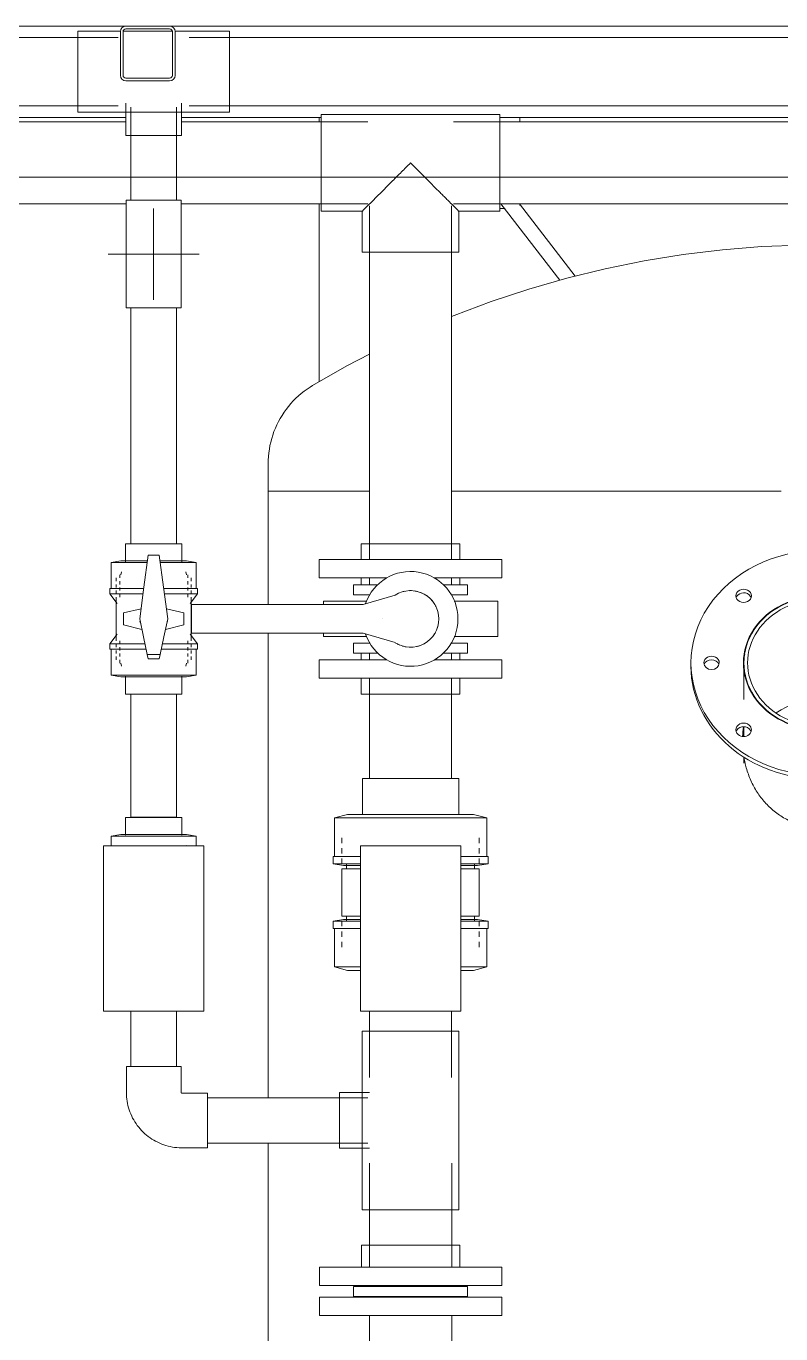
# Model space of a CAD drawing. Header units: millimetres. Extents: x -3824 to 3958, y -576 to 3647.
# Drawn here: x 912 to 1739, y 1516 to 2950 of the extents above; entities that cross this region are included whole.
import ezdxf

# ---------------------------------------------------------------- set-up
doc = ezdxf.new("R2010")
doc.units = ezdxf.units.MM
for name, color, linetype, lineweight in [('A-_ANOTSYBL_E', 7, 'Continuous', 9), ('A_--------_E-', 8, 'Continuous', 9), ('M-_EQPT----_E', 7, 'Continuous', 9), ('M-_WATR----_E', 5, 'Continuous', 9), ('S-_STRL----_A', 7, 'Continuous', 9)]:
    doc.layers.add(name, color=color, linetype=linetype, lineweight=lineweight)

# ---------------------------------------------------------------- blocks, each defined once
blk = doc.blocks.new('PNS-0100 MAIN FRAME - ASY PNS-0100 MAIN FRAME_iam-651195-Разрез 2')
at = {"layer": 'A_--------_E-'}
for p, q in [((1021.2, 2950), (-406.5, 2950)), ((2396.5, 2950), (1069.2, 2950)), ((768, 2850), (1021.2, 2850)), ((1082.2, 2850), (1235.3, 2850)), ((1233.2, 2850), (1233.2, 2845)), ((1233.2, 2850), (1235.2, 2850)), ((1431.3, 2850), (2207, 2850)), ((1453.2, 2850), (1453.2, 2845)), ((1233.2, 2755), (1233.2, 2560.1)), ((1432.3, 2755), (1497, 2671.5)), ((1513.7, 2676), (1452.6, 2755)), ((1453.2, 2755), (1453.2, 2753.3)), ((1436.9, 2750), (1431.3, 2750))]:
    blk.add_line(p, q, dxfattribs=at)
at = {"layer": 'S-_STRL----_A'}
for p, q in [((1015.2, 2896), (1015.2, 2944)), ((1018.2, 2896), (1018.2, 2944)), ((1021.2, 2950), (1069.2, 2950)), ((1021.2, 2947), (1069.2, 2947)), ((1072.2, 2896), (1072.2, 2944)), ((1075.2, 2944), (1075.2, 2896)), ((1021.2, 2893), (1069.2, 2893)), ((1021.2, 2890), (1069.2, 2890))]:
    blk.add_line(p, q, dxfattribs=at)
for centre, radius, start, end in [((1021.2, 2944), 6, 90, 180), ((1021.2, 2944), 3, 90, 180), ((1069.2, 2944), 6, 0, 90), ((1069.2, 2944), 3, 0, 90), ((1021.2, 2896), 6, 180, 270), ((1021.2, 2896), 3, 180, 270), ((1069.2, 2896), 3, 270, 0), ((1069.2, 2896), 6, 270, 0)]:
    blk.add_arc(centre, radius, start, end, dxfattribs=at)
blk = doc.blocks.new('PNS-0100 MAIN FRAME - Standard-550811-Разрез 2')
blk.add_blockref('PNS-0100 MAIN FRAME - ASY PNS-0100 MAIN FRAME_iam-651195-Разрез 2', (0, 0))
blk = doc.blocks.new('PNS-Filter column D1200 _180 Left feed 90-50_ - ASY PNS-Filter column D1200_iam-V1-Разрез 2')
at = {"layer": 'A_--------_E-'}
for p, q in [((1177.2, 2470.1), (1177.2, 2440.1)), ((1177.2, 2440.1), (1177.2, 2315.7)), ((1177.2, 2315.7), (1177.2, 2440.1)), ((1178.8, 2440.1), (1177.2, 2440.1)), ((1178.8, 2440.1), (1177.2, 2440.1)), ((1183.4, 2440.1), (1178.8, 2440.1)), ((1183.4, 2440.1), (1178.8, 2440.1)), ((1191.1, 2440.1), (1183.4, 2440.1)), ((1191.1, 2440.1), (1183.4, 2440.1)), ((1201.7, 2440.1), (1191.1, 2440.1)), ((1201.7, 2440.1), (1191.1, 2440.1)), ((1215.4, 2440.1), (1201.8, 2440.1)), ((1215.4, 2440.1), (1201.8, 2440.1)), ((1231.9, 2440.1), (1215.4, 2440.1)), ((1231.9, 2440.1), (1215.4, 2440.1)), ((1251.3, 2440.1), (1232, 2440.1)), ((1251.3, 2440.1), (1232, 2440.1)), ((1273.4, 2440.1), (1251.3, 2440.1)), ((1273.4, 2440.1), (1251.3, 2440.1)), ((1288, 2440.1), (1273.4, 2440.1)), ((1288, 2440.1), (1273.4, 2440.1)), ((1386.3, 2440.1), (1378.1, 2440.1)), ((1386.3, 2440.1), (1378.1, 2440.1)), ((1419.9, 2440.1), (1386.4, 2440.1)), ((1419.9, 2440.1), (1386.4, 2440.1)), ((1455.4, 2440.1), (1420, 2440.1)), ((1455.4, 2440.1), (1420, 2440.1)), ((1492.6, 2440.1), (1455.6, 2440.1)), ((1492.6, 2440.1), (1455.6, 2440.1)), ((1531.3, 2440.1), (1492.8, 2440.1)), ((1531.3, 2440.1), (1492.8, 2440.1)), ((1571.2, 2440.1), (1531.5, 2440.1)), ((1571.2, 2440.1), (1531.5, 2440.1)), ((1612.3, 2440.1), (1571.4, 2440.1)), ((1612.3, 2440.1), (1571.4, 2440.1)), ((1654.2, 2440.1), (1612.5, 2440.1)), ((1654.2, 2440.1), (1612.5, 2440.1)), ((1696.7, 2440.1), (1654.4, 2440.1)), ((1696.7, 2440.1), (1654.4, 2440.1)), ((1739.7, 2440.1), (1697, 2440.1)), ((1739.7, 2440.1), (1697, 2440.1)), ((1177.2, 2284.3), (1177.2, 1775)), ((1177.2, 1775), (1177.2, 2284.3)), ((1640.7, 2251.8), (1640.7, 2247.8)), ((1698.7, 2251.8), (1698.7, 2211.7)), ((1698.7, 2181.5), (1698.7, 2171.2)), ((1698.7, 2148.9), (1698.7, 2141.8)), ((1177.2, 1725), (1177.2, 670.1)), ((1177.2, 670.1), (1177.2, 1725)), ((1233.4, 1556.1), (1233.4, 1536.1)), ((1233.4, 1556.1), (1251.5, 1556.1)), ((1251.5, 1556.1), (1433.4, 1556.1)), ((1433.4, 1536.1), (1433.4, 1556.1)), ((1233.4, 1536.1), (1251.5, 1536.1)), ((1251.5, 1536.1), (1433.4, 1536.1)), ((1288.4, 1536.1), (1288.4, 1456.1)), ((1378.4, 1456.1), (1378.4, 1536.1))]:
    blk.add_line(p, q, dxfattribs=at)
at = {"layer": 'A_--------_E-', "flags": 128}
for points in [[(1378.3, 2631.6), (1381.1, 2632.8), (1421.7, 2648.1), (1462.9, 2661.7), (1504.6, 2673.7), (1546.7, 2684), (1589.2, 2692.6), (1632, 2699.5), (1675.1, 2704.7), (1718.3, 2708.2), (1761.7, 2709.9), (1766.5, 2710)], [(1225.8, 2555.9), (1263.5, 2577.5), (1288.3, 2590.4)], [(1177.2, 2470.1), (1177.3, 2474.1), (1177.5, 2478.1), (1177.9, 2482.1), (1178.5, 2486.1), (1179.2, 2490), (1180.1, 2493.9), (1181.1, 2497.8), (1182.3, 2501.6), (1183.6, 2505.4), (1185.1, 2509.1), (1186.7, 2512.7), (1188.5, 2516.3), (1190.4, 2519.8), (1192.5, 2523.2), (1194.7, 2526.6), (1197, 2529.8), (1199.5, 2533), (1202, 2536.1), (1204.7, 2539), (1207.5, 2541.9), (1210.5, 2544.6), (1213.5, 2547.2), (1216.6, 2549.7), (1219.9, 2552), (1223.2, 2554.3), (1225.8, 2555.9)]]:
    blk.add_lwpolyline(points, dxfattribs=at)
at = {"layer": 'A_--------_E-'}
for centre, major_axis, start_param, end_param in [((1783.2, 2251.8), (142.5, 0), 1.570796, 4.712389), ((1698.4, 2325.3), (8.5, 0), 2.356194, 5.497787), ((1698.4, 2321.3), (8.5, 0), 2.356194, 2.864755), ((1698.4, 2325.3), (8.5, 0), 5.497787, 8.63938), ((1698.4, 2321.3), (8.5, 0), 0.276838, 2.356194), ((1783.2, 2251.8), (-84.5, 0), 4.712389, 7.853982), ((1783.2, 2251.8), (85, 0), 1.570796, 4.712389), ((1783.2, 2251.8), (-80.5, 0), 4.712389, 7.853982), ((1663.2, 2251.8), (8.5, 0), 0, 3.141593), ((1663.2, 2251.8), (8.5, 0), 3.141593, 6.283185), ((1663.2, 2247.8), (8.5, 0), 0.284518, 2.857075), ((1783.2, 2247.8), (85, 0), 2.960578, 3.114285), ((1783.2, 2247.8), (142.5, 0), 3.141593, 4.712389), ((1783.2, 2141.8), (-80.5, 0), 4.712389, 5.368608), ((1698.4, 2178.4), (8.5, 0), 0.785398, 3.926991), ((1698.4, 2174.4), (8.5, 0), 0.785398, 2.864755), ((1698.4, 2178.4), (8.5, 0), 3.926991, 7.068583), ((1698.4, 2174.4), (8.5, 0), 0.276838, 0.785398)]:
    blk.add_ellipse(centre, major_axis=major_axis, ratio=0.866025, start_param=start_param, end_param=end_param, dxfattribs=at)
for points in [[(1697.3, 2171.2), (1697.4, 2174.6), (1697.7, 2177.9), (1698.1, 2181.3)], [(1755.3, 2075.8), (1750.8, 2077.5), (1742.1, 2081.6), (1734.1, 2087.3), (1730.5, 2090.3)]]:
    blk.add_open_spline(points, degree=3, dxfattribs=at)
for points, knots in [([(1698.6, 2180.7), (1698.4, 2179.8), (1698, 2176.6), (1697.6, 2173.4), (1697.5, 2171.2)], [-0.05993174, -0.05993174, -0.05993174, -0.05993174, -0.05, -0.02770991, -0.02770991, -0.02770991, -0.02770991]), ([(1730.5, 2090.3), (1726.9, 2093.4), (1720.3, 2100), (1712, 2111.3), (1705.3, 2124.3), (1700.9, 2137.1), (1699.2, 2145.3), (1698.6, 2148.8)], [-0.3, -0.3, -0.3, -0.3, -0.25, -0.2, -0.15, -0.1, -0.0626243, -0.0626243, -0.0626243, -0.0626243])]:
    blk.add_open_spline(points, degree=3, knots=knots, dxfattribs=at)
blk = doc.blocks.new('PNS-Filter column D1200 _180 Left feed 90-50_ - Standard-V2-Разрез 2')
at = {"layer": 'M-_EQPT----_E'}
for p, q in [((1288.4, 1557.1), (1288.4, 1556.1)), ((1378.4, 1556.1), (1378.4, 1557.1))]:
    blk.add_line(p, q, dxfattribs=at)
blk.add_blockref('PNS-Filter column D1200 _180 Left feed 90-50_ - ASY PNS-Filter column D1200_iam-V1-Разрез 2', (0, 0))
blk = doc.blocks.new('COMER_industrial series - BVI10-EL090-V40-Разрез 2')
at = {"layer": 'M-_WATR----_E', "color": 140, "lineweight": 20}
for p, q in [((-1719.4, 2125), (-1719.4, 2085.6)), ((-1719.4, 2125), (-1613.8, 2125)), ((-1613.8, 2085.6), (-1613.8, 2125)), ((-1735.6, 2085.6), (-1750.1, 2081.7)), ((-1750.1, 2081.7), (-1750.1, 2039.5)), ((-1583.1, 2081.7), (-1750.1, 2081.7)), ((-1597.6, 2085.6), (-1735.6, 2085.6)), ((-1583.1, 2081.7), (-1597.6, 2085.6)), ((-1583.1, 2039.5), (-1583.1, 2081.7)), ((-1741.9, 2059.8), (-1741.9, 2054.2)), ((-1721.6, 2051), (-1721.6, 1870)), ((-1611.6, 2051), (-1721.6, 2051)), ((-1611.6, 1870), (-1611.6, 2051)), ((-1591.4, 2054.2), (-1591.4, 2059.8)), ((-1751.6, 2039.5), (-1751.6, 2031.5)), ((-1721.6, 2039.5), (-1751.6, 2039.5)), ((-1741.9, 2048.5), (-1741.9, 2042.8)), ((-1741.9, 2037.1), (-1741.9, 2031.5)), ((-1581.6, 2039.5), (-1611.6, 2039.5)), ((-1591.4, 2042.8), (-1591.4, 2048.5)), ((-1591.4, 2031.5), (-1591.4, 2037.1)), ((-1581.6, 2031.5), (-1581.6, 2039.5)), ((-1751.6, 2031.5), (-1740.1, 2029.5)), ((-1721.6, 2031.5), (-1751.6, 2031.5)), ((-1741.9, 2025.8), (-1741.9, 1974.2)), ((-1741.9, 2025.8), (-1721.8, 2025.8)), ((-1740.1, 2029.5), (-1721.8, 2029.5)), ((-1736.7, 2030.9), (-1736.7, 2025.8)), ((-1581.6, 2031.5), (-1611.6, 2031.5)), ((-1611.4, 2029.5), (-1593.1, 2029.5)), ((-1611.4, 2025.8), (-1591.4, 2025.8)), ((-1596.5, 2025.8), (-1596.5, 2030.9)), ((-1593.1, 2029.5), (-1581.6, 2031.5)), ((-1591.4, 1974.2), (-1591.4, 2025.8)), ((-1740.1, 1970.5), (-1751.6, 1968.5)), ((-1751.6, 1968.5), (-1751.6, 1960.5)), ((-1751.6, 1968.5), (-1721.6, 1968.5)), ((-1721.8, 1974.2), (-1741.9, 1974.2)), ((-1741.9, 1968.5), (-1741.9, 1962.9)), ((-1721.8, 1970.5), (-1740.1, 1970.5)), ((-1736.7, 1974.2), (-1736.7, 1969.1)), ((-1611.6, 1968.5), (-1581.6, 1968.5)), ((-1591.4, 1974.2), (-1611.4, 1974.2)), ((-1593.1, 1970.5), (-1611.4, 1970.5)), ((-1596.5, 1969.1), (-1596.5, 1974.2)), ((-1581.6, 1968.5), (-1593.1, 1970.5)), ((-1591.4, 1962.9), (-1591.4, 1968.5)), ((-1581.6, 1960.5), (-1581.6, 1968.5)), ((-1751.6, 1960.5), (-1721.6, 1960.5)), ((-1750.1, 1960.5), (-1750.1, 1918.3)), ((-1741.9, 1957.2), (-1741.9, 1951.5)), ((-1611.6, 1960.5), (-1581.6, 1960.5)), ((-1591.4, 1951.5), (-1591.4, 1957.2)), ((-1583.1, 1918.3), (-1583.1, 1960.5)), ((-1741.9, 1945.8), (-1741.9, 1940.2)), ((-1591.4, 1940.2), (-1591.4, 1945.8)), ((-1750.1, 1918.3), (-1735.6, 1914.4)), ((-1750.1, 1918.3), (-1721.7, 1918.3)), ((-1735.6, 1914.4), (-1721.8, 1914.4)), ((-1611.5, 1918.3), (-1583.1, 1918.3)), ((-1611.4, 1914.4), (-1597.6, 1914.4)), ((-1597.6, 1914.4), (-1583.1, 1918.3)), ((-1721.6, 1870), (-1611.6, 1870))]:
    blk.add_line(p, q, dxfattribs=at)
blk = doc.blocks.new('Тройник клеевой - d 20-315 мм-V71-Разрез 2')
at = {"layer": 'M-_WATR----_E', "color": 136, "lineweight": 20}
for p, q in [((1012.7, 2944.5), (968.7, 2944.5)), ((968.7, 2944.5), (968.7, 2855.5)), ((1015.2, 2944.5), (1012.7, 2944.5)), ((1051.7, 2944.5), (1018.2, 2944.5)), ((1072.1, 2944.5), (1051.7, 2944.5)), ((1090.7, 2944.5), (1075.1, 2944.5)), ((1134.7, 2944.5), (1090.7, 2944.5)), ((1134.7, 2855.5), (1134.7, 2944.5)), ((968.7, 2855.5), (1012.7, 2855.5)), ((1012.7, 2855.5), (1051.7, 2855.5)), ((1021.2, 2865.7), (1021.2, 2861)), ((1021.2, 2861), (1021.2, 2830)), ((1051.7, 2855.5), (1090.7, 2855.5)), ((1082.2, 2861), (1082.2, 2865.7)), ((1082.2, 2830), (1082.2, 2861)), ((1090.7, 2855.5), (1134.7, 2855.5)), ((1021.2, 2830), (1082.2, 2830))]:
    blk.add_line(p, q, dxfattribs=at)
blk = doc.blocks.new('COMER_EL50_U-PVC отвод 90 - DN16-DN315 _Grey_-V65-Разрез 2')
at = {"layer": 'M-_WATR----_E', "color": 136, "lineweight": 20}
for p, q in [((-478.3, 2759), (-478.3, 2730.8)), ((-448.3, 2759), (-478.3, 2759)), ((-418.3, 2759), (-448.3, 2759)), ((-418.3, 2730.8), (-418.3, 2759))]:
    blk.add_line(p, q, dxfattribs=at)
at = {"layer": 'M-_WATR----_E', "color": 136, "lineweight": 20, "flags": 128}
for points in [[(-478.3, 2730.8), (-478.3, 2729.6), (-478.3, 2728.3), (-478.3, 2727.1), (-478.3, 2725.9), (-478.3, 2724.7), (-478.3, 2723.5), (-478.3, 2722.3), (-478.3, 2721.1), (-478.3, 2719.9), (-478.3, 2718.8), (-478.3, 2717.7), (-478.3, 2716.6), (-478.3, 2715.5), (-478.3, 2714.4), (-478.3, 2713.4), (-478.3, 2712.4), (-478.3, 2711.4), (-478.3, 2710.5), (-478.3, 2709.6), (-478.3, 2708.7), (-478.3, 2707.9), (-478.3, 2707.1), (-478.3, 2706.3), (-478.3, 2705.6), (-478.3, 2704.9), (-478.3, 2704.2), (-478.3, 2703.6), (-478.3, 2703.1), (-478.3, 2702.6), (-478.3, 2702.1), (-478.3, 2701.7), (-478.3, 2701.3), (-478.3, 2701), (-478.3, 2700.7), (-478.3, 2700.4), (-478.3, 2700.3), (-478.3, 2700.1), (-478.3, 2700), (-478.3, 2700), (-478.3, 2700)], [(-418.3, 2700), (-418.3, 2700), (-418.3, 2700.1), (-418.3, 2700.2), (-418.3, 2700.4), (-418.3, 2700.6), (-418.3, 2700.9), (-418.3, 2701.2), (-418.3, 2701.6), (-418.3, 2702), (-418.3, 2702.4), (-418.3, 2702.9), (-418.3, 2703.5), (-418.3, 2704.1), (-418.3, 2704.7), (-418.3, 2705.4), (-418.3, 2706.1), (-418.3, 2706.9), (-418.3, 2707.6), (-418.3, 2708.5), (-418.3, 2709.3), (-418.3, 2710.2), (-418.3, 2711.2), (-418.3, 2712.1), (-418.3, 2713.1), (-418.3, 2714.2), (-418.3, 2715.2), (-418.3, 2716.3), (-418.3, 2717.4), (-418.3, 2718.5), (-418.3, 2719.6), (-418.3, 2720.8), (-418.3, 2722), (-418.3, 2723.2), (-418.3, 2724.4), (-418.3, 2725.6), (-418.3, 2726.8), (-418.3, 2728), (-418.3, 2729.2), (-418.3, 2730.5), (-418.3, 2730.8)]]:
    blk.add_lwpolyline(points, dxfattribs=at)
blk = doc.blocks.new('COMER_EL50_U-PVC отвод 90 - DN16-DN315 _Grey_-V66-Разрез 2')
at = {"layer": 'M-_WATR----_E', "color": 136, "lineweight": 20}
for p, q in [((-478.3, 2669.2), (-478.3, 2641)), ((-418.3, 2641), (-418.3, 2669.2)), ((-478.3, 2641), (-448.3, 2641)), ((-448.3, 2641), (-418.3, 2641))]:
    blk.add_line(p, q, dxfattribs=at)
at = {"layer": 'M-_WATR----_E', "color": 136, "lineweight": 20, "flags": 128}
for points in [[(-478.3, 2669.2), (-478.3, 2670.4), (-478.3, 2671.7), (-478.3, 2672.9), (-478.3, 2674.1), (-478.3, 2675.3), (-478.3, 2676.5), (-478.3, 2677.7), (-478.3, 2678.9), (-478.3, 2680.1), (-478.3, 2681.2), (-478.3, 2682.3), (-478.3, 2683.4), (-478.3, 2684.5), (-478.3, 2685.6), (-478.3, 2686.6), (-478.3, 2687.6), (-478.3, 2688.6), (-478.3, 2689.5), (-478.3, 2690.4), (-478.3, 2691.3), (-478.3, 2692.1), (-478.3, 2692.9), (-478.3, 2693.7), (-478.3, 2694.4), (-478.3, 2695.1), (-478.3, 2695.8), (-478.3, 2696.4), (-478.3, 2696.9), (-478.3, 2697.4), (-478.3, 2697.9), (-478.3, 2698.3), (-478.3, 2698.7), (-478.3, 2699), (-478.3, 2699.3), (-478.3, 2699.6), (-478.3, 2699.7), (-478.3, 2699.9), (-478.3, 2700)], [(-418.3, 2699.9), (-418.3, 2699.8), (-418.3, 2699.6), (-418.3, 2699.4), (-418.3, 2699.1), (-418.3, 2698.8), (-418.3, 2698.4), (-418.3, 2698), (-418.3, 2697.6), (-418.3, 2697.1), (-418.3, 2696.5), (-418.3, 2695.9), (-418.3, 2695.3), (-418.3, 2694.6), (-418.3, 2693.9), (-418.3, 2693.1), (-418.3, 2692.4), (-418.3, 2691.5), (-418.3, 2690.7), (-418.3, 2689.8), (-418.3, 2688.8), (-418.3, 2687.9), (-418.3, 2686.9), (-418.3, 2685.8), (-418.3, 2684.8), (-418.3, 2683.7), (-418.3, 2682.6), (-418.3, 2681.5), (-418.3, 2680.4), (-418.3, 2679.2), (-418.3, 2678), (-418.3, 2676.8), (-418.3, 2675.6), (-418.3, 2674.4), (-418.3, 2673.2), (-418.3, 2672), (-418.3, 2670.8), (-418.3, 2669.5), (-418.3, 2669.2)]]:
    blk.add_lwpolyline(points, dxfattribs=at)
blk = doc.blocks.new('COMER_industrial series - BVI10050-V67-Разрез 2')
at = {"layer": 'M-_WATR----_E', "color": 136, "lineweight": 20}
for p, q in [((-1979, 2382.4), (-1979, 2362.7)), ((-1979, 2382.4), (-1917.4, 2382.4)), ((-1917.4, 2362.7), (-1917.4, 2382.4)), ((-1984.2, 2363.6), (-1994.9, 2361.8)), ((-1994.9, 2361.8), (-1994.9, 2333.3)), ((-1901.6, 2361.8), (-1994.9, 2361.8)), ((-1912.2, 2363.6), (-1984.2, 2363.6)), ((-1901.6, 2361.8), (-1912.2, 2363.6)), ((-1901.6, 2333.3), (-1901.6, 2361.8)), ((-1989.2, 2344.9), (-1989.2, 2341.4)), ((-1989.2, 2337.9), (-1989.2, 2334.5)), ((-1985.5, 2348.4), (-1985.5, 2344.9)), ((-1985.5, 2341.4), (-1985.5, 2337.9)), ((-1983.5, 2351.7), (-1984.2, 2348.4)), ((-1955.3, 2339), (-1954.2, 2343.8)), ((-1955.3, 2339), (-1941.2, 2339)), ((-1942.2, 2343.8), (-1954.2, 2343.8)), ((-1942.2, 2343.8), (-1941.2, 2339)), ((-1912.2, 2348.4), (-1913, 2351.7)), ((-1911, 2344.9), (-1911, 2348.4)), ((-1911, 2337.9), (-1911, 2341.4)), ((-1907.2, 2341.4), (-1907.2, 2344.9)), ((-1907.2, 2334.5), (-1907.2, 2337.9)), ((-1996.2, 2333.3), (-1996.2, 2327.5)), ((-1956.5, 2333.3), (-1996.2, 2333.3)), ((-1996.2, 2327.5), (-1988.2, 2316.8)), ((-1957.7, 2327.5), (-1996.2, 2327.5)), ((-1989.2, 2331), (-1989.2, 2327.5)), ((-1989.2, 2324), (-1989.2, 2276)), ((-1985.5, 2334.5), (-1985.5, 2331)), ((-1985.5, 2327.5), (-1985.5, 2324)), ((-1900.2, 2333.3), (-1940, 2333.3)), ((-1900.2, 2327.5), (-1938.7, 2327.5)), ((-1911, 2331), (-1911, 2334.5)), ((-1911, 2324), (-1911, 2327.5)), ((-1908.2, 2316.8), (-1900.2, 2327.5)), ((-1907.2, 2327.5), (-1907.2, 2331)), ((-1907.2, 2276), (-1907.2, 2324)), ((-1900.2, 2327.5), (-1900.2, 2333.3)), ((-1961.1, 2311.5), (-1981.2, 2306.6)), ((-1915.2, 2306.6), (-1935.3, 2311.5)), ((-1981.2, 2306.6), (-1981.2, 2293.4)), ((-1915.2, 2293.4), (-1915.2, 2306.6)), ((-1988.2, 2283.2), (-1996.2, 2272.5)), ((-1981.2, 2293.4), (-1962.1, 2288.8)), ((-1934.4, 2288.8), (-1915.2, 2293.4)), ((-1900.2, 2272.5), (-1908.2, 2283.2)), ((-1996.2, 2272.5), (-1996.2, 2266.7)), ((-1996.2, 2272.5), (-1959.9, 2272.5)), ((-1996.2, 2266.7), (-1959.1, 2266.7)), ((-1994.9, 2266.7), (-1994.9, 2238.2)), ((-1989.2, 2272.5), (-1989.2, 2269)), ((-1985.5, 2276), (-1985.5, 2272.5)), ((-1985.5, 2269), (-1985.5, 2265.5)), ((-1937.3, 2266.7), (-1900.2, 2266.7)), ((-1936.5, 2272.5), (-1900.2, 2272.5)), ((-1911, 2272.5), (-1911, 2276)), ((-1911, 2265.5), (-1911, 2269)), ((-1907.2, 2269), (-1907.2, 2272.5)), ((-1901.6, 2238.2), (-1901.6, 2266.7)), ((-1900.2, 2266.7), (-1900.2, 2272.5)), ((-1989.2, 2265.5), (-1989.2, 2262.1)), ((-1989.2, 2258.6), (-1989.2, 2255.1)), ((-1985.5, 2262.1), (-1985.5, 2258.6)), ((-1985.5, 2255.1), (-1985.5, 2251.6)), ((-1984.2, 2251.6), (-1983.5, 2248.3)), ((-1913, 2248.3), (-1912.2, 2251.6)), ((-1911, 2258.6), (-1911, 2262.1)), ((-1911, 2251.6), (-1911, 2255.1)), ((-1907.2, 2262.1), (-1907.2, 2265.5)), ((-1907.2, 2255.1), (-1907.2, 2258.6)), ((-1994.9, 2238.2), (-1984.2, 2236.4)), ((-1994.9, 2238.2), (-1955.4, 2238.2)), ((-1979, 2237.3), (-1979, 2217.6)), ((-1941.1, 2238.2), (-1901.6, 2238.2)), ((-1917.4, 2217.6), (-1917.4, 2237.3)), ((-1912.2, 2236.4), (-1901.6, 2238.2)), ((-1984.2, 2236.4), (-1955.1, 2236.4)), ((-1954.2, 2230), (-1954.3, 2230.2)), ((-1942.2, 2230.2), (-1954.3, 2230.2)), ((-1954.2, 2230), (-1942.2, 2230)), ((-1942.2, 2230.2), (-1942.2, 2230)), ((-1941.3, 2236.4), (-1912.2, 2236.4)), ((-1917.4, 2217.6), (-1979, 2217.6))]:
    blk.add_line(p, q, dxfattribs=at)
at = {"layer": 'M-_WATR----_E', "color": 136, "lineweight": 20, "flags": 128}
for points in [[(-1963.6, 2300), (-1959.4, 2319.6), (-1955.3, 2339)], [(-1941.2, 2339), (-1937.1, 2319.6), (-1932.9, 2300)], [(-1954.3, 2230.2), (-1958.9, 2265.2), (-1963.6, 2300)], [(-1932.9, 2300), (-1937.5, 2265.2), (-1942.2, 2230.2)]]:
    blk.add_lwpolyline(points, dxfattribs=at)
at = {"layer": 'M-_WATR----_E', "color": 136, "lineweight": 20}
for radius, start, end in [(15.2, 162.5293, 170.6489), (15.2, 9.3511, 17.4707), (15.1, 7.568, 14.03)]:
    blk.add_arc((-1948.2, 2300), radius, start, end, dxfattribs=at)
blk = doc.blocks.new('COMER_industrial series - BVI10-EL050-V68-Разрез 2')
at = {"layer": 'M-_WATR----_E', "color": 136, "lineweight": 20}
for p, q in [((-1979, 2082.4), (-1979, 2062.7)), ((-1979, 2082.4), (-1917.4, 2082.4)), ((-1917.4, 2062.7), (-1917.4, 2082.4)), ((-2003.2, 2051), (-2003.2, 1870)), ((-1893.2, 2051), (-2003.2, 2051)), ((-1984.2, 2063.6), (-1994.9, 2061.8)), ((-1994.9, 2061.8), (-1994.9, 2051)), ((-1901.6, 2061.8), (-1994.9, 2061.8)), ((-1912.2, 2063.6), (-1984.2, 2063.6)), ((-1983.5, 2051.7), (-1983.7, 2051)), ((-1912.8, 2051), (-1913, 2051.7)), ((-1901.6, 2061.8), (-1912.2, 2063.6)), ((-1901.6, 2051), (-1901.6, 2061.8)), ((-1893.2, 1870), (-1893.2, 2051)), ((-2003.2, 1870), (-1893.2, 1870))]:
    blk.add_line(p, q, dxfattribs=at)
blk = doc.blocks.new('COMER_EL50_U-PVC отвод 90 - DN16-DN315 _Grey_-V63-Разрез 2')
at = {"layer": 'M-_WATR----_E', "color": 136, "lineweight": 20}
for p, q in [((-1978.2, 1809), (-1978.2, 1780.8)), ((-1918.2, 1809), (-1978.2, 1809)), ((-1918.2, 1780.8), (-1918.2, 1809)), ((-1889.2, 1780), (-1917.4, 1780)), ((-1889.2, 1720), (-1889.2, 1780)), ((-1917.4, 1720), (-1889.2, 1720))]:
    blk.add_line(p, q, dxfattribs=at)
at = {"layer": 'M-_WATR----_E', "color": 136, "lineweight": 20, "flags": 128}
for points in [[(-1978.2, 1780.8), (-1978.2, 1778.4), (-1978, 1775.9), (-1977.8, 1773.5), (-1977.5, 1771.1), (-1977, 1768.7), (-1976.5, 1766.3), (-1975.9, 1764), (-1975.1, 1761.7), (-1974.3, 1759.4), (-1973.4, 1757.1), (-1972.4, 1754.9), (-1971.4, 1752.7), (-1970.2, 1750.6), (-1968.9, 1748.5), (-1967.6, 1746.5), (-1966.2, 1744.5), (-1964.7, 1742.6), (-1963.1, 1740.7), (-1961.5, 1738.9), (-1959.8, 1737.2), (-1958, 1735.5), (-1956.2, 1733.9), (-1954.3, 1732.4), (-1952.3, 1731), (-1950.3, 1729.6), (-1948.2, 1728.4), (-1946.1, 1727.2), (-1943.9, 1726.1), (-1941.7, 1725.1), (-1939.5, 1724.1), (-1937.2, 1723.3), (-1934.9, 1722.6), (-1932.5, 1721.9), (-1930.2, 1721.3), (-1927.8, 1720.9), (-1925.4, 1720.5), (-1922.9, 1720.3), (-1920.5, 1720.1), (-1918.1, 1720), (-1917.4, 1720)], [(-1917.4, 1780), (-1917.5, 1780), (-1917.5, 1780), (-1917.5, 1780), (-1917.6, 1780), (-1917.6, 1780), (-1917.6, 1780), (-1917.7, 1780), (-1917.7, 1780), (-1917.7, 1780.1), (-1917.7, 1780.1), (-1917.8, 1780.1), (-1917.8, 1780.1), (-1917.8, 1780.1), (-1917.9, 1780.1), (-1917.9, 1780.1), (-1917.9, 1780.2), (-1917.9, 1780.2), (-1918, 1780.2), (-1918, 1780.2), (-1918, 1780.2), (-1918, 1780.3), (-1918, 1780.3), (-1918.1, 1780.3), (-1918.1, 1780.3), (-1918.1, 1780.4), (-1918.1, 1780.4), (-1918.1, 1780.4), (-1918.2, 1780.5), (-1918.2, 1780.5), (-1918.2, 1780.5), (-1918.2, 1780.5), (-1918.2, 1780.6), (-1918.2, 1780.6), (-1918.2, 1780.6), (-1918.2, 1780.7), (-1918.2, 1780.7), (-1918.2, 1780.7), (-1918.2, 1780.8), (-1918.2, 1780.8), (-1918.2, 1780.8)]]:
    blk.add_lwpolyline(points, dxfattribs=at)
blk = doc.blocks.new('Тройник клеевой - d 20-315 мм-949982-Разрез 2')
at = {"layer": 'M-_WATR----_E', "color": 140, "lineweight": 20}
for p, q in [((-1719.6, 1848), (-1719.6, 1797)), ((-1613.6, 1848), (-1719.6, 1848)), ((-1613.6, 1797), (-1613.6, 1848)), ((-1719.6, 1797), (-1719.6, 1750)), ((-1613.6, 1750), (-1613.6, 1797)), ((-1713.6, 1780.5), (-1744.6, 1780.5)), ((-1744.6, 1780.5), (-1744.6, 1719.5)), ((-1711.5, 1780.5), (-1713.6, 1780.5)), ((-1719.6, 1750), (-1719.6, 1703)), ((-1613.6, 1703), (-1613.6, 1750)), ((-1744.6, 1719.5), (-1713.6, 1719.5)), ((-1713.6, 1719.5), (-1711.5, 1719.5)), ((-1719.6, 1703), (-1719.6, 1652)), ((-1613.6, 1652), (-1613.6, 1703)), ((-1719.6, 1652), (-1613.6, 1652))]:
    blk.add_line(p, q, dxfattribs=at)
blk = doc.blocks.new('COMER_ST10_BR00_U-PVC бурт под фланец с гладкой поверхностью red - DN20 - DN225-V39-Разрез 2')
at = {"layer": 'M-_WATR----_E', "color": 140, "lineweight": 20}
for p, q in [((-1720.6, 1613.1), (-1720.6, 1589.1)), ((-1612.6, 1613.1), (-1720.6, 1613.1)), ((-1612.6, 1589.1), (-1612.6, 1613.1)), ((-1729.1, 1568.1), (-1729.1, 1557.1)), ((-1604.1, 1568.1), (-1729.1, 1568.1)), ((-1720.6, 1569.1), (-1720.6, 1568.1)), ((-1612.6, 1568.1), (-1612.6, 1569.1)), ((-1604.1, 1557.1), (-1604.1, 1568.1)), ((-1729.1, 1557.1), (-1604.1, 1557.1))]:
    blk.add_line(p, q, dxfattribs=at)
blk = doc.blocks.new('COMER_BR00_U-PVC свободный фланец red - DN15 - DN200-V28-Разрез 2')
at = {"layer": 'M-_WATR----_E', "lineweight": 20}
for p, q in [((-862.5, 1771.1), (-862.5, 1751.1)), ((-662.5, 1771.1), (-862.5, 1771.1)), ((-662.5, 1751.1), (-662.5, 1771.1)), ((-862.5, 1751.1), (-662.5, 1751.1))]:
    blk.add_line(p, q, dxfattribs=at)
blk = doc.blocks.new('COMER_TE40_U-PVC тройник равнопроходный - DN16 - DN315 _Grey_-V78-Разрез 2')
at = {"layer": 'M-_WATR----_E', "color": 140, "lineweight": 20}
for p, q in [((1431.3, 2853), (1235.3, 2853)), ((1235.3, 2747), (1280.3, 2747)), ((1280.3, 2747), (1280.3, 2702)), ((1386.3, 2747), (1431.3, 2747)), ((1386.3, 2702), (1386.3, 2747)), ((1280.3, 2702), (1386.3, 2702))]:
    blk.add_line(p, q, dxfattribs=at)
for centre in [(1235.3, 2800), (1431.3, 2800)]:
    blk.add_ellipse(centre, major_axis=(0, 53), ratio=0.000002, start_param=3.141593, end_param=6.283185, dxfattribs=at)
for points, knots in [([(1280.3, 2747), (1280.3, 2747), (1280.9, 2747.6), (1282.5, 2749.3), (1283.7, 2750.5), (1284.7, 2751.5), (1285.8, 2752.6), (1287, 2753.8), (1288.3, 2755), (1289.7, 2756.4), (1291.1, 2757.8), (1293.1, 2759.8), (1299.9, 2766.6), (1310.3, 2777.1), (1323.3, 2790.1), (1329.9, 2796.7), (1333.3, 2800)], [0, 0, 0, 0, 0.111111, 0.166667, 0.194444, 0.222222, 0.25, 0.277778, 0.305556, 0.333333, 0.361111, 0.388889, 0.444444, 0.722222, 0.861111, 1, 1, 1, 1]), ([(1333.3, 2800), (1335.9, 2797.4), (1341.2, 2792.1), (1349.1, 2784.2), (1356.7, 2776.5), (1362.9, 2770.4), (1367.5, 2765.8), (1370.8, 2762.4), (1373.5, 2759.8), (1375.5, 2757.8), (1376.9, 2756.4), (1378.2, 2755), (1379.5, 2753.8), (1380.7, 2752.6), (1381.8, 2751.5), (1382.8, 2750.5), (1384, 2749.3), (1385.7, 2747.6), (1386.2, 2747), (1386.3, 2747)], [0, 0, 0, 0, 0.111111, 0.222222, 0.333333, 0.444444, 0.5, 0.555556, 0.611111, 0.638889, 0.666667, 0.694444, 0.722222, 0.75, 0.777778, 0.805556, 0.833333, 0.888889, 1, 1, 1, 1])]:
    blk.add_open_spline(points, degree=3, knots=knots, dxfattribs=at)
blk = doc.blocks.new('COMER_BUT сермя _Butterfly valves_ red - BUT10090-V79-Разрез 2')
at = {"layer": 'M-_WATR----_E', "color": 140, "lineweight": 20}
for p, q in [((1316.5, 2326.1), (1281.3, 2315.7)), ((1281.3, 2315.7), (1093.3, 2315.7)), ((1093.3, 2315.7), (1093.3, 2284.3)), ((1237.8, 2319.3), (1237.8, 2315.9)), ((1428.8, 2280.7), (1428.8, 2319.3)), ((1302.3, 2300), (1302.3, 2300)), ((1364.3, 2300), (1364.3, 2300)), ((1385.3, 2300), (1385.3, 2300)), ((1093.3, 2284.3), (1281.3, 2284.3)), ((1093.3, 2284.3), (1093.3, 2284.3)), ((1237.8, 2284.3), (1237.8, 2280.7)), ((1281.3, 2284.3), (1316.5, 2274))]:
    blk.add_line(p, q, dxfattribs=at)
for centre, major_axis, ratio, start_param, end_param in [((1333.3, 2300), (52, 0), 1, 0, 2.814015), ((1333.3, 2300), (31, 0), 1, 0, 2.143107), ((1333.3, 2300), (31, 0), 1, 2.0404, 2.115191), ((1333.3, 2300), (31, 0), 1, 1.78625, 1.871934), ((1333.3, 2300), (31, 0), 1, 1.570796, 1.623275), ((1333.3, 2300), (31, 0), 1, 1.537643, 1.570796), ((1333.3, 2300), (31, 0), 1, 1.317997, 1.415465), ((1333.3, 2300), (31, 0), 1, 1.098321, 1.194416), ((1333.3, 2300), (31, 0), 1, 0.878624, 0.972673), ((1333.3, 2319.3), (95.5, 0), 0.000107, 2.095161, 3.141593), ((1333.3, 2300), (31, 0), 1, 0.658926, 0.749677), ((1333.3, 2300), (31, 0), 1, 0.439246, 0.523934), ((1333.3, 2319.3), (95.5, 0), 0.000107, 0, 1.046432), ((1333.3, 2300), (52, 0), 1, 3.468966, 6.283185), ((1333.3, 2300), (31, 0), 1, 4.140078, 6.283185), ((1333.3, 2300), (31, 0), 1, 0.214483, 0.224399), ((1333.3, 2280.7), (95.5, 0), 0.000107, 2.095128, 3.141593), ((1333.3, 2300), (31, 0), 1, 5.68171, 5.782306), ((1333.3, 2300), (31, 0), 1, 5.948405, 6.027442), ((1333.3, 2280.7), (95.5, 0), 0.000107, 0, 1.046465), ((1333.3, 2280.7), (60.2, 0), 0.000107, 0.199796, 0.224399), ((1333.3, 2300), (31, 0), 1, 4.19666, 4.325375), ((1333.3, 2300), (31, 0), 1, 4.428631, 4.5576), ((1333.3, 2300), (31, 0), 1, 4.660491, 4.712389), ((1333.3, 2300), (31, 0), 1, 4.712389, 4.776949), ((1333.3, 2300), (31, 0), 1, 4.918277, 5.02913), ((1333.3, 2300), (31, 0), 1, 5.170692, 5.280575), ((1333.3, 2300), (31, 0), 1, 5.424591, 5.531581)]:
    blk.add_ellipse(centre, major_axis=major_axis, ratio=ratio, start_param=start_param, end_param=end_param, dxfattribs=at)
blk = doc.blocks.new('COMER_ST10_U-PVC бурт под фланец с гладкой поверхностью red - DN20 - DN225-V80-Разрез 2')
at = {"layer": 'M-_WATR----_E', "lineweight": 20}
for p, q in [((1270.8, 2273.5), (1270.8, 2262.5)), ((1395.8, 2262.5), (1395.8, 2273.5)), ((1279.3, 2262.5), (1279.3, 2255)), ((1387.3, 2255), (1387.3, 2262.5)), ((1279.3, 2235), (1279.3, 2217.5)), ((1387.3, 2217.5), (1387.3, 2235))]:
    blk.add_line(p, q, dxfattribs=at)
for centre, major_axis, start_param, end_param in [((1333.3, 2273.5), (62.5, 0), 2.368053, 3.141593), ((1333.3, 2273.5), (62.5, 0), 0, 0.77354), ((1333.3, 2262.5), (62.5, 0), 2.186604, 3.141593), ((1333.3, 2262.5), (62.5, 0), 0, 0.954988), ((1333.3, 2217.5), (54, 0), 0, 3.141593)]:
    blk.add_ellipse(centre, major_axis=major_axis, ratio=0.000107, start_param=start_param, end_param=end_param, dxfattribs=at)
blk = doc.blocks.new('COMER_ST10_U-PVC бурт под фланец с гладкой поверхностью red - DN20 - DN225-V81-Разрез 2')
at = {"layer": 'M-_WATR----_E', "lineweight": 20}
for p, q in [((1279.3, 2382.5), (1279.3, 2365)), ((1387.3, 2365), (1387.3, 2382.5)), ((1270.8, 2337.5), (1270.8, 2326.5)), ((1279.3, 2345), (1279.3, 2337.5)), ((1387.3, 2337.5), (1387.3, 2345)), ((1395.8, 2326.5), (1395.8, 2337.5))]:
    blk.add_line(p, q, dxfattribs=at)
for centre, major_axis, start_param, end_param in [((1333.3, 2382.5), (54, 0), 0, 3.141593), ((1333.3, 2337.5), (62.5, 0), 2.186948, 3.141593), ((1333.3, 2337.5), (62.5, 0), 0, 0.954644), ((1333.3, 2326.5), (62.5, 0), 2.368347, 3.141593), ((1333.3, 2326.5), (62.5, 0), 0, 0.773245)]:
    blk.add_ellipse(centre, major_axis=major_axis, ratio=0.000107, start_param=start_param, end_param=end_param, dxfattribs=at)
blk = doc.blocks.new('COMER_BR00_U-PVC свободный фланец red - DN15 - DN200-V82-Разрез 2')
at = {"layer": 'M-_WATR----_E', "lineweight": 20}
for p, q in [((1233.3, 2255), (1233.3, 2235)), ((1433.3, 2235), (1433.3, 2255))]:
    blk.add_line(p, q, dxfattribs=at)
for centre, major_axis, start_param, end_param in [((1333.3, 2255), (100, 0), 1.833878, 3.141593), ((1333.3, 2255), (100, 0), 0, 1.307715), ((1333.3, 2235), (100, 0), 0, 3.141593), ((1276.7, 2235), (-9, 0), 1.556483, 1.570796), ((1389.8, 2235), (-9, 0), 1.827901, 1.832596), ((1413.3, 2235), (9, 0), 5.750421, 5.759587)]:
    blk.add_ellipse(centre, major_axis=major_axis, ratio=0.000107, start_param=start_param, end_param=end_param, dxfattribs=at)
blk = doc.blocks.new('COMER_BR00_U-PVC свободный фланец red - DN15 - DN200-V83-Разрез 2')
at = {"layer": 'M-_WATR----_E', "lineweight": 20}
for p, q in [((1233.3, 2365), (1233.3, 2345)), ((1433.3, 2345), (1433.3, 2365))]:
    blk.add_line(p, q, dxfattribs=at)
for centre, major_axis, start_param, end_param in [((1333.3, 2365), (100, 0), 0, 3.141593), ((1333.3, 2345), (100, 0), 1.833878, 3.141593), ((1276.7, 2345), (-9, 0), 1.556483, 1.570796), ((1333.3, 2345), (100, 0), 0, 1.307715), ((1389.8, 2345), (-9, 0), 1.827901, 1.832596), ((1413.3, 2345), (9, 0), 5.750421, 5.759587)]:
    blk.add_ellipse(centre, major_axis=major_axis, ratio=0.000107, start_param=start_param, end_param=end_param, dxfattribs=at)

msp = doc.modelspace()

# ---------------------------------------------------------------- linework, layer by layer
at = {"layer": 'A-_ANOTSYBL_E'}
msp.add_line((-3645.5, 2784.5), (3793.9, 2784.5), dxfattribs=at)
at = {"layer": 'M-_WATR----_E', "color": 136, "lineweight": 20}
for p, q in [((1012.7, 2937.5), (-400.5, 2937.5)), ((2467.5, 2937.5), (1090.7, 2937.5)), ((-409.3, 2862.5), (1012.7, 2862.5)), ((1026.7, 2861), (1026.7, 2759)), ((1076.7, 2759), (1076.7, 2861)), ((1090.7, 2862.5), (2467.5, 2862.5)), ((1051.7, 2650), (1051.7, 2750)), ((1001.7, 2700), (1101.7, 2700)), ((1026.7, 2641), (1026.7, 2382.5)), ((1076.7, 2382.5), (1076.7, 2641)), ((1026.7, 2382.5), (1076.7, 2382.5)), ((1026.7, 2217.5), (1026.7, 2082.5)), ((1076.7, 2217.5), (1026.7, 2217.5)), ((1076.7, 2082.5), (1076.7, 2217.5)), ((1026.7, 2082.5), (1076.7, 2082.5)), ((1026.7, 1870), (1026.7, 1809)), ((1076.7, 1809), (1076.7, 1870)), ((1286.3, 1775), (1110.7, 1775)), ((1110.7, 1725), (1286.3, 1725))]:
    msp.add_line(p, q, dxfattribs=at)
at = {"layer": 'M-_WATR----_E', "color": 140, "lineweight": 20}
for p, q in [((1021.2, 2845), (768, 2845)), ((1286.3, 2845), (1082.2, 2845)), ((2207, 2845), (1380.3, 2845)), ((767.5, 2755), (1021.7, 2755)), ((1081.7, 2755), (1286.3, 2755)), ((1380.3, 2755), (2207.5, 2755)), ((1288.3, 2753), (1288.3, 2365)), ((1378.3, 2365), (1378.3, 2753)), ((1288.3, 2345), (1288.3, 2337.5)), ((1378.3, 2337.5), (1378.3, 2345)), ((1288.3, 2326.5), (1288.3, 2326)), ((1378.3, 2326), (1378.3, 2326.5)), ((1288.3, 2274), (1288.3, 2273.5)), ((1378.3, 2273.5), (1378.3, 2274)), ((1288.3, 2262.5), (1288.3, 2255)), ((1378.3, 2255), (1378.3, 2262.5)), ((1288.3, 2235), (1288.3, 2125)), ((1378.3, 2125), (1378.3, 2235)), ((1288.3, 1870), (1288.3, 1797)), ((1378.3, 1797), (1378.3, 1870)), ((1288.4, 1703), (1288.4, 1589.1)), ((1378.4, 1589.1), (1378.4, 1703)), ((1288.4, 1569.1), (1288.4, 1568.1)), ((1378.4, 1568.1), (1378.4, 1569.1))]:
    msp.add_line(p, q, dxfattribs=at)

# ---------------------------------------------------------------- block references
at = {"layer": 'A_--------_E-'}
msp.add_blockref('PNS-0100 MAIN FRAME - Standard-550811-Разрез 2', (0, 0), dxfattribs=at)
at = {"layer": 'M-_EQPT----_E'}
msp.add_blockref('PNS-Filter column D1200 _180 Left feed 90-50_ - Standard-V2-Разрез 2', (0, 0), dxfattribs=at)
at = {"layer": 'M-_WATR----_E', "color": 136, "lineweight": 20}
for name, p in [('Тройник клеевой - d 20-315 мм-V71-Разрез 2', (0, 0)), ('COMER_EL50_U-PVC отвод 90 - DN16-DN315 _Grey_-V65-Разрез 2', (1500, 0)), ('COMER_EL50_U-PVC отвод 90 - DN16-DN315 _Grey_-V66-Разрез 2', (1500, 0)), ('COMER_industrial series - BVI10-EL050-V68-Разрез 2', (3000, 0)), ('COMER_EL50_U-PVC отвод 90 - DN16-DN315 _Grey_-V63-Разрез 2', (3000, 0))]:
    msp.add_blockref(name, p, dxfattribs=at)
at = {"layer": 'M-_WATR----_E', "color": 140, "lineweight": 20}
for name, p in [('COMER_TE40_U-PVC тройник равнопроходный - DN16 - DN315 _Grey_-V78-Разрез 2', (0, 0)), ('COMER_BUT сермя _Butterfly valves_ red - BUT10090-V79-Разрез 2', (0, 0)), ('COMER_industrial series - BVI10-EL090-V40-Разрез 2', (2999.9, 0)), ('Тройник клеевой - d 20-315 мм-949982-Разрез 2', (2999.9, 0)), ('COMER_ST10_BR00_U-PVC бурт под фланец с гладкой поверхностью red - DN20 - DN225-V39-Разрез 2', (3000, 0))]:
    msp.add_blockref(name, p, dxfattribs=at)
at = {"layer": 'M-_WATR----_E', "color": 136, "lineweight": 20, "rotation": 180}
msp.add_blockref('COMER_industrial series - BVI10050-V67-Разрез 2', (-896.5, 4600), dxfattribs=at)
at = {"layer": 'M-_WATR----_E', "lineweight": 20}
for name in ['COMER_ST10_U-PVC бурт под фланец с гладкой поверхностью red - DN20 - DN225-V81-Разрез 2', 'COMER_BR00_U-PVC свободный фланец red - DN15 - DN200-V83-Разрез 2', 'COMER_ST10_U-PVC бурт под фланец с гладкой поверхностью red - DN20 - DN225-V80-Разрез 2', 'COMER_BR00_U-PVC свободный фланец red - DN15 - DN200-V82-Разрез 2']:
    msp.add_blockref(name, (0, 0), dxfattribs=at)
at = {"layer": 'M-_WATR----_E', "lineweight": 20, "rotation": 180}
msp.add_blockref('COMER_BR00_U-PVC свободный фланец red - DN15 - DN200-V28-Разрез 2', (570.9, 3340.3), dxfattribs=at)

doc.saveas('drawing.dxf')
